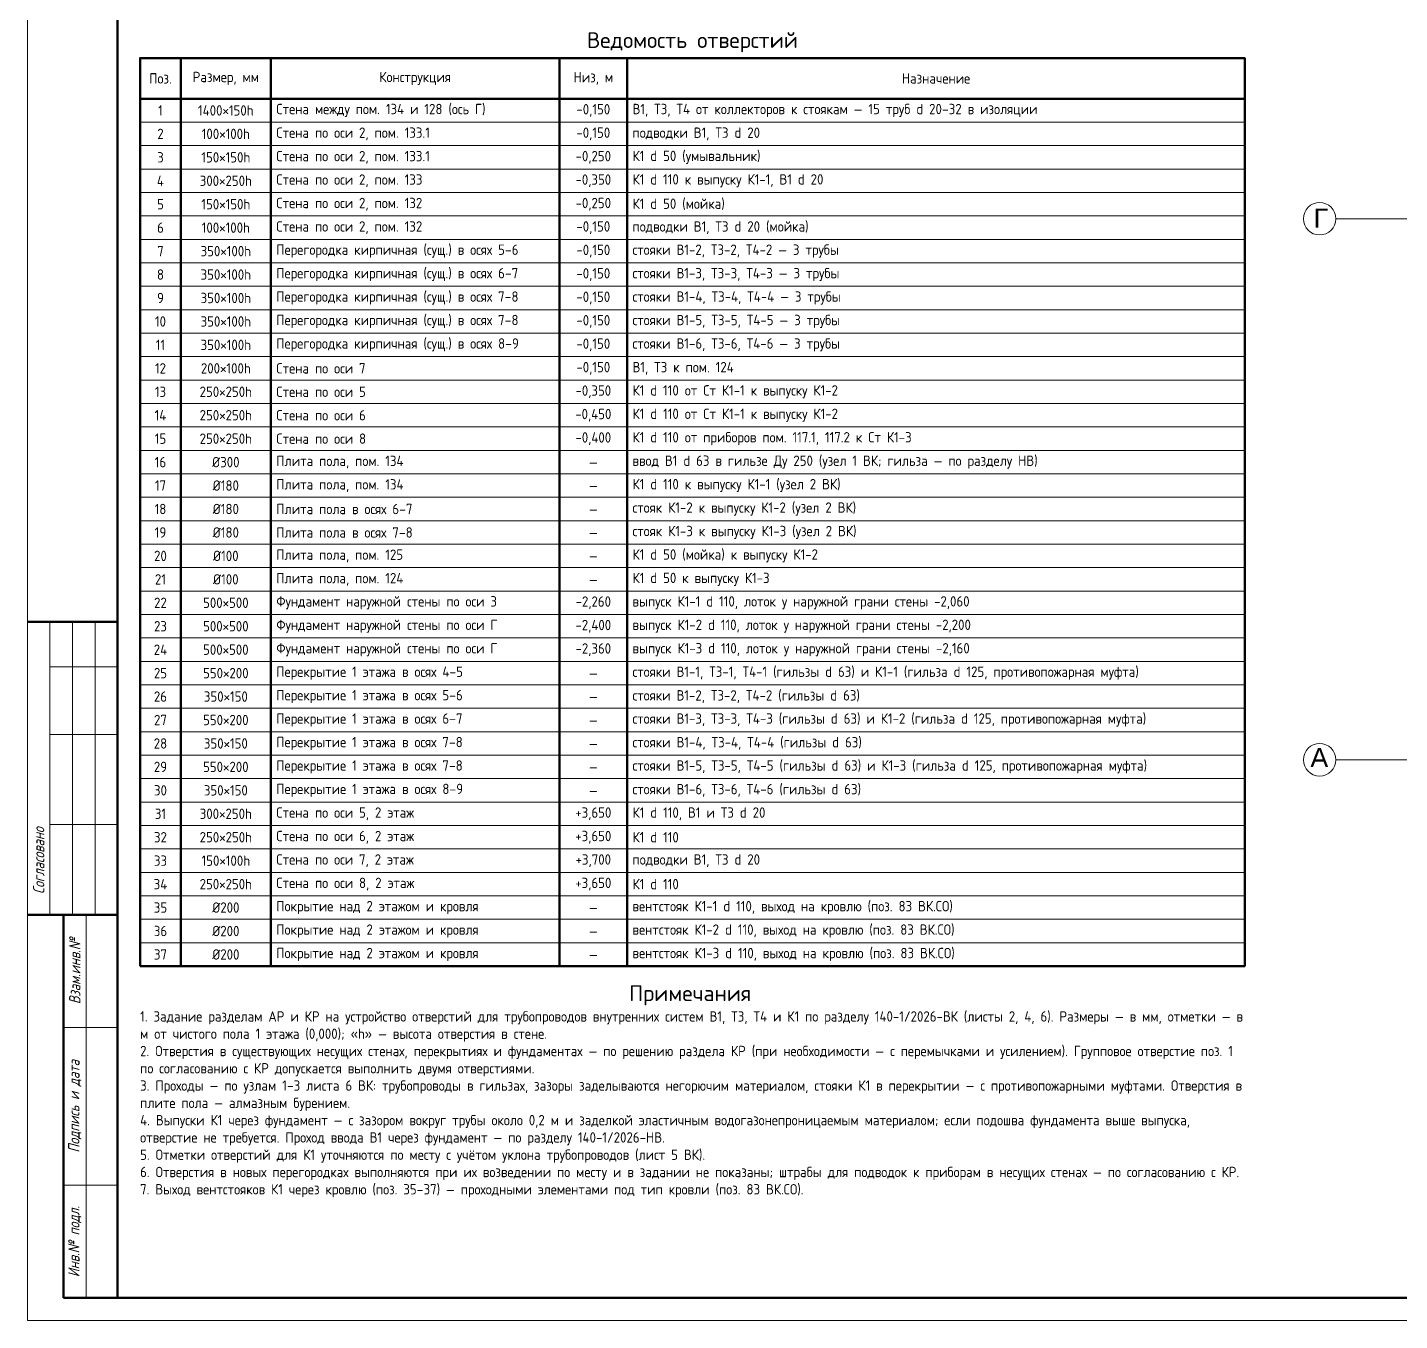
# Model space of a CAD drawing. Header units: millimetres. Extents: x -718 to 68664, y 3859 to 52864.
# Drawn here: x -718 to 24388, y 3859 to 27521 of the extents above; entities that cross this region are included whole.
import ezdxf
from ezdxf.enums import TextEntityAlignment as Align

# ---------------------------------------------------------------- set-up
doc = ezdxf.new("R2010")
doc.units = ezdxf.units.MM
doc.linetypes.add('ACAD_ISO04W100', pattern=[30, 24, -3, 0, -3])
for name, color, linetype, lineweight in [('Оси', 136, 'ACAD_ISO04W100', 9), ('Рамка', 7, 'Continuous', 50), ('Таблицы', 7, 'Continuous', 18), ('Текст', 28, 'Continuous', 25), ('Тонкие', 8, 'Continuous', 13)]:
    doc.layers.add(name, color=color, linetype=linetype, lineweight=lineweight)
doc.styles.add('GOST', font='isocpeur.ttf', dxfattribs={"width": 0.9})
doc.styles.add('GOST_I', font='isocpeur.ttf', dxfattribs={"width": 0.8})
doc.styles.get("Standard").update_dxf_attribs({"font": 'arial.ttf'})

msp = doc.modelspace()

# ---------------------------------------------------------------- linework, layer by layer
at = {"layer": 'Оси', "ltscale": 0.3}
for p, q in [((23223, 24020), (55343, 24020)), ((23223, 14120), (55343, 14120))]:
    msp.add_line(p, q, dxfattribs=at)
at = {"layer": 'Оси', "linetype": 'Continuous'}
for p, q in [((23223, 24020), (23723, 24020)), ((23223, 14120), (23723, 14120))]:
    msp.add_line(p, q, dxfattribs=at)
for centre in [(22926, 24020), (22926, 14120)]:
    msp.add_circle(centre, 297, dxfattribs=at)
at = {"layer": 'Рамка', "lineweight": 50}
msp.add_lwpolyline([(932, 4272), (68252, 4272), (68252, 52452), (932, 52452)], close=True, dxfattribs=at)
at = {"layer": 'Таблицы', "lineweight": 50}
for p, q in [((2087, 26959), (2087, 10344)), ((3737, 26959), (3737, 10344)), ((9017, 26959), (9017, 10344)), ((10254, 26959), (10254, 10344)), ((1344, 26216), (21557, 26216)), ((-718, 16646), (932, 16646)), ((-718, 11284), (932, 11284)), ((-58, 4272), (-58, 11284)), ((-58, 4272), (932, 4272))]:
    msp.add_line(p, q, dxfattribs=at)
at = {"layer": 'Таблицы', "lineweight": 18}
for p, q in [((1344, 25788), (21557, 25788)), ((1344, 25359), (21557, 25359)), ((1344, 24930), (21557, 24930)), ((1344, 24501), (21557, 24501)), ((1344, 24072), (21557, 24072)), ((1344, 23643), (21557, 23643)), ((1344, 23214), (21557, 23214)), ((1344, 22785), (21557, 22785)), ((1344, 22356), (21557, 22356)), ((1344, 21927), (21557, 21927)), ((1344, 21498), (21557, 21498)), ((1344, 21069), (21557, 21069)), ((1344, 20640), (21557, 20640)), ((1344, 20211), (21557, 20211)), ((1344, 19782), (21557, 19782)), ((1344, 19353), (21557, 19353)), ((1344, 18924), (21557, 18924)), ((1344, 18495), (21557, 18495)), ((1344, 18066), (21557, 18066)), ((1344, 17637), (21557, 17637)), ((1344, 17208), (21557, 17208)), ((1344, 16779), (21557, 16779)), ((1344, 16350), (21557, 16350)), ((1344, 15921), (21557, 15921)), ((1344, 15492), (21557, 15492)), ((1344, 15063), (21557, 15063)), ((1344, 14634), (21557, 14634)), ((1344, 14205), (21557, 14205)), ((1344, 13776), (21557, 13776)), ((1344, 13347), (21557, 13347)), ((1344, 12918), (21557, 12918)), ((1344, 12489), (21557, 12489)), ((1344, 12060), (21557, 12060)), ((1344, 11631), (21557, 11631)), ((1344, 11202), (21557, 11202)), ((1344, 10773), (21557, 10773)), ((1344, 10344), (21557, 10344))]:
    msp.add_line(p, q, dxfattribs=at)
at = {"layer": 'Таблицы'}
for p, q in [((-306, 11284), (-306, 16646)), ((107, 11284), (107, 16646)), ((520, 11284), (520, 16646)), ((-306, 15822), (932, 15822)), ((-306, 14584), (932, 14584)), ((-306, 12934), (932, 12934)), ((354, 4272), (354, 11284)), ((-58, 9222), (932, 9222)), ((-58, 6334), (932, 6334))]:
    msp.add_line(p, q, dxfattribs=at)
at = {"layer": 'Таблицы', "lineweight": 50}
msp.add_lwpolyline([(1344, 10344), (21557, 10344), (21557, 26959), (1344, 26959)], close=True, dxfattribs=at)
at = {"layer": 'Тонкие'}
msp.add_lwpolyline([(-718, 3859), (68664, 3859), (68664, 52864), (-718, 52864)], close=True, dxfattribs=at)

# ---------------------------------------------------------------- texts
at = {"layer": 'Оси', "char_height": 350, "width": 284.81, "attachment_point": 1}
for s, insert in [('{\\fArial|b0|i0|c204|p34;Г}', (22815, 24204)), ('{\\fArial|b0|i0|c204|p34;А}', (22757, 14336))]:
    msp.add_mtext(s, dxfattribs=dict(at, insert=insert))
at = {"layer": 'Текст', "style": 'GOST'}
for s, height, p in [('Ведомость отверстий', 288.75, (11451, 27289)), ('Примечания', 288.8, (11410, 9849))]:
    msp.add_text(s, height=height, dxfattribs=at).set_placement(p, align=Align.MIDDLE_CENTER)
for s, insert, char_height, width, attachment_point in [('Поз.', (1716, 26588), 189.7, 577.5, 5), ('Размер, мм', (2912, 26588), 189.7, 1485, 5), ('Конструкция', (6377, 26588), 189.75, 5115, 5), ('Низ, м', (9636, 26588), 189.7, 1072.5, 5), ('Назначение', (15906, 26588), 189.7, 11137.5, 5), ('Стена между пом. 134 и 128 (ось Г)', (3836, 26002), 189.75, 5082, 4), ('-0,150', (9636, 26002), 189.7, 1072.5, 5), ('В1, Т3, Т4 от коллекторов к стоякам — 15 труб d 20–32 в изоляции', (10353, 26002), 189.75, 11104.5, 4), ('1', (1716, 26002), 190, 577.5, 5), ('1400×150h', (2912, 26002), 189.7, 1485, 5), ('2', (1716, 25573), 190, 577.5, 5), ('100×100h', (2912, 25573), 189.7, 1485, 5), ('Стена по оси 2, пом. 133.1', (3836, 25573), 189.75, 5082, 4), ('-0,150', (9636, 25573), 189.7, 1072.5, 5), ('подводки В1, Т3 d 20', (10353, 25573), 189.75, 11104.5, 4), ('3', (1716, 25144), 190, 577.5, 5), ('150×150h', (2912, 25144), 189.7, 1485, 5), ('Стена по оси 2, пом. 133.1', (3836, 25144), 189.75, 5082, 4), ('-0,250', (9636, 25144), 189.7, 1072.5, 5), ('К1 d 50 (умывальник)', (10353, 25144), 189.75, 11104.5, 4), ('4', (1716, 24715), 190, 577.5, 5), ('300×250h', (2912, 24715), 189.7, 1485, 5), ('Стена по оси 2, пом. 133', (3836, 24715), 189.75, 5082, 4), ('-0,350', (9636, 24715), 189.7, 1072.5, 5), ('К1 d 110 к выпуску К1-1, В1 d 20', (10353, 24715), 189.75, 11104.5, 4), ('5', (1716, 24286), 190, 577.5, 5), ('150×150h', (2912, 24286), 189.7, 1485, 5), ('Стена по оси 2, пом. 132', (3836, 24286), 189.75, 5082, 4), ('-0,250', (9636, 24286), 189.7, 1072.5, 5), ('К1 d 50 (мойка)', (10353, 24286), 189.75, 11104.5, 4), ('6', (1716, 23857), 190, 577.5, 5), ('100×100h', (2912, 23857), 189.7, 1485, 5), ('Стена по оси 2, пом. 132', (3836, 23857), 189.75, 5082, 4), ('-0,150', (9636, 23857), 189.7, 1072.5, 5), ('подводки В1, Т3 d 20 (мойка)', (10353, 23857), 189.75, 11104.5, 4), ('7', (1716, 23428), 190, 577.5, 5), ('350×100h', (2912, 23428), 189.7, 1485, 5), ('Перегородка кирпичная (сущ.) в осях 5–6', (3836, 23428), 189.75, 5082, 4), ('-0,150', (9636, 23428), 189.7, 1072.5, 5), ('стояки В1-2, Т3-2, Т4-2 — 3 трубы', (10353, 23428), 189.75, 11104.5, 4), ('Перегородка кирпичная (сущ.) в осях 6–7', (3836, 22999), 189.75, 5082, 4), ('-0,150', (9636, 22999), 189.7, 1072.5, 5), ('стояки В1-3, Т3-3, Т4-3 — 3 трубы', (10353, 22999), 189.75, 11104.5, 4), ('8', (1716, 22999), 190, 577.5, 5), ('350×100h', (2912, 22999), 189.7, 1485, 5), ('9', (1716, 22570), 190, 577.5, 5), ('350×100h', (2912, 22570), 189.7, 1485, 5), ('Перегородка кирпичная (сущ.) в осях 7–8', (3836, 22570), 189.75, 5082, 4), ('-0,150', (9636, 22570), 189.7, 1072.5, 5), ('стояки В1-4, Т3-4, Т4-4 — 3 трубы', (10353, 22570), 189.75, 11104.5, 4), ('10', (1716, 22141), 189.7, 577.5, 5), ('350×100h', (2912, 22141), 189.7, 1485, 5), ('Перегородка кирпичная (сущ.) в осях 7–8', (3836, 22141), 189.75, 5082, 4), ('-0,150', (9636, 22141), 189.7, 1072.5, 5), ('стояки В1-5, Т3-5, Т4-5 — 3 трубы', (10353, 22141), 189.75, 11104.5, 4), ('Перегородка кирпичная (сущ.) в осях 8–9', (3836, 21712), 189.75, 5082, 4), ('11', (1716, 21712), 189.7, 577.5, 5), ('350×100h', (2912, 21712), 189.7, 1485, 5), ('-0,150', (9636, 21712), 189.7, 1072.5, 5), ('стояки В1-6, Т3-6, Т4-6 — 3 трубы', (10353, 21712), 189.75, 11104.5, 4), ('12', (1716, 21283), 189.7, 577.5, 5), ('200×100h', (2912, 21283), 189.7, 1485, 5), ('Стена по оси 7', (3836, 21283), 189.75, 5082, 4), ('-0,150', (9636, 21283), 189.7, 1072.5, 5), ('В1, Т3 к пом. 124', (10353, 21283), 189.75, 11104.5, 4), ('13', (1716, 20854), 189.7, 577.5, 5), ('250×250h', (2912, 20854), 189.7, 1485, 5), ('Стена по оси 5', (3836, 20854), 189.75, 5082, 4), ('-0,350', (9636, 20854), 189.7, 1072.5, 5), ('К1 d 110 от Ст К1-1 к выпуску К1-2', (10353, 20854), 189.75, 11104.5, 4), ('14', (1716, 20425), 189.7, 577.5, 5), ('250×250h', (2912, 20425), 189.7, 1485, 5), ('Стена по оси 6', (3836, 20425), 189.75, 5082, 4), ('-0,450', (9636, 20425), 189.7, 1072.5, 5), ('К1 d 110 от Ст К1-1 к выпуску К1-2', (10353, 20425), 189.75, 11104.5, 4), ('15', (1716, 19996), 189.7, 577.5, 5), ('250×250h', (2912, 19996), 189.7, 1485, 5), ('Стена по оси 8', (3836, 19996), 189.75, 5082, 4), ('-0,400', (9636, 19996), 189.7, 1072.5, 5), ('К1 d 110 от приборов пом. 117.1, 117.2 к Ст К1-3', (10353, 19996), 189.75, 11104.5, 4), ('16', (1716, 19567), 189.7, 577.5, 5), ('Ø300', (2912, 19567), 189.7, 1485, 5), ('Плита пола, пом. 134', (3836, 19567), 189.75, 5082, 4), ('ввод В1 d 63 в гильзе Ду 250 (узел 1 ВК; гильза — по разделу НВ)', (10353, 19567), 189.75, 11104.5, 4), ('—', (9636, 19567), 190, 1072.5, 5), ('17', (1716, 19138), 189.7, 577.5, 5), ('Ø180', (2912, 19138), 189.7, 1485, 5), ('Плита пола, пом. 134', (3836, 19138), 189.75, 5082, 4), ('—', (9636, 19138), 190, 1072.5, 5), ('К1 d 110 к выпуску К1-1 (узел 2 ВК)', (10353, 19138), 189.75, 11104.5, 4), ('стояк К1-2 к выпуску К1-2 (узел 2 ВК)', (10353, 18709), 189.75, 11104.5, 4), ('18', (1716, 18709), 189.7, 577.5, 5), ('Ø180', (2912, 18709), 189.7, 1485, 5), ('Плита пола в осях 6–7', (3836, 18709), 189.75, 5082, 4), ('—', (9636, 18709), 190, 1072.5, 5), ('19', (1716, 18280), 189.7, 577.5, 5), ('Ø180', (2912, 18280), 189.7, 1485, 5), ('Плита пола в осях 7–8', (3836, 18280), 189.75, 5082, 4), ('стояк К1-3 к выпуску К1-3 (узел 2 ВК)', (10353, 18280), 189.75, 11104.5, 4), ('—', (9636, 18280), 190, 1072.5, 5), ('20', (1716, 17851), 189.7, 577.5, 5), ('Ø100', (2912, 17851), 189.7, 1485, 5), ('Плита пола, пом. 125', (3836, 17851), 189.75, 5082, 4), ('—', (9636, 17851), 190, 1072.5, 5), ('К1 d 50 (мойка) к выпуску К1-2', (10353, 17851), 189.75, 11104.5, 4), ('21', (1716, 17422), 189.7, 577.5, 5), ('Ø100', (2912, 17422), 189.7, 1485, 5), ('Плита пола, пом. 124', (3836, 17422), 189.75, 5082, 4), ('—', (9636, 17422), 190, 1072.5, 5), ('К1 d 50 к выпуску К1-3', (10353, 17422), 189.75, 11104.5, 4), ('22', (1716, 16993), 189.7, 577.5, 5), ('500×500', (2912, 16993), 189.7, 1485, 5), ('Фундамент наружной стены по оси 3', (3836, 16993), 189.75, 5082, 4), ('-2,260', (9636, 16993), 189.7, 1072.5, 5), ('выпуск К1-1 d 110, лоток у наружной грани стены -2,060', (10353, 16993), 189.75, 11104.5, 4), ('23', (1716, 16564), 189.7, 577.5, 5), ('500×500', (2912, 16564), 189.7, 1485, 5), ('Фундамент наружной стены по оси Г', (3836, 16564), 189.75, 5082, 4), ('-2,400', (9636, 16564), 189.7, 1072.5, 5), ('выпуск К1-2 d 110, лоток у наружной грани стены -2,200', (10353, 16564), 189.75, 11104.5, 4), ('24', (1716, 16135), 189.7, 577.5, 5), ('500×500', (2912, 16135), 189.7, 1485, 5), ('Фундамент наружной стены по оси Г', (3836, 16135), 189.75, 5082, 4), ('-2,360', (9636, 16135), 189.7, 1072.5, 5), ('выпуск К1-3 d 110, лоток у наружной грани стены -2,160', (10353, 16135), 189.75, 11104.5, 4), ('Перекрытие 1 этажа в осях 4–5', (3836, 15706), 189.75, 5082, 4), ('стояки В1-1, Т3-1, Т4-1 (гильзы d 63) и К1-1 (гильза d 125, противопожарная муфта)', (10353, 15706), 189.75, 11104.5, 4), ('25', (1716, 15706), 189.7, 577.5, 5), ('550×200', (2912, 15706), 189.7, 1485, 5), ('—', (9636, 15706), 190, 1072.5, 5), ('26', (1716, 15277), 189.7, 577.5, 5), ('350×150', (2912, 15277), 189.7, 1485, 5), ('Перекрытие 1 этажа в осях 5–6', (3836, 15277), 189.75, 5082, 4), ('стояки В1-2, Т3-2, Т4-2 (гильзы d 63)', (10353, 15277), 189.75, 11104.5, 4), ('—', (9636, 15277), 190, 1072.5, 5), ('27', (1716, 14848), 189.7, 577.5, 5), ('550×200', (2912, 14848), 189.7, 1485, 5), ('Перекрытие 1 этажа в осях 6–7', (3836, 14848), 189.75, 5082, 4), ('—', (9636, 14848), 190, 1072.5, 5), ('стояки В1-3, Т3-3, Т4-3 (гильзы d 63) и К1-2 (гильза d 125, противопожарная муфта)', (10353, 14848), 189.75, 11104.5, 4), ('28', (1716, 14419), 189.7, 577.5, 5), ('350×150', (2912, 14419), 189.7, 1485, 5), ('Перекрытие 1 этажа в осях 7–8', (3836, 14419), 189.75, 5082, 4), ('—', (9636, 14419), 190, 1072.5, 5), ('стояки В1-4, Т3-4, Т4-4 (гильзы d 63)', (10353, 14419), 189.75, 11104.5, 4), ('29', (1716, 13990), 189.7, 577.5, 5), ('550×200', (2912, 13990), 189.7, 1485, 5), ('Перекрытие 1 этажа в осях 7–8', (3836, 13990), 189.75, 5082, 4), ('стояки В1-5, Т3-5, Т4-5 (гильзы d 63) и К1-3 (гильза d 125, противопожарная муфта)', (10353, 13990), 189.75, 11104.5, 4), ('—', (9636, 13990), 190, 1072.5, 5), ('30', (1716, 13561), 189.7, 577.5, 5), ('350×150', (2912, 13561), 189.7, 1485, 5), ('Перекрытие 1 этажа в осях 8–9', (3836, 13561), 189.75, 5082, 4), ('стояки В1-6, Т3-6, Т4-6 (гильзы d 63)', (10353, 13561), 189.75, 11104.5, 4), ('—', (9636, 13561), 190, 1072.5, 5), ('31', (1716, 13132), 189.7, 577.5, 5), ('300×250h', (2912, 13132), 189.7, 1485, 5), ('Стена по оси 5, 2 этаж', (3836, 13132), 189.75, 5082, 4), ('+3,650', (9636, 13132), 189.7, 1072.5, 5), ('К1 d 110, В1 и Т3 d 20', (10353, 13132), 189.75, 11104.5, 4), ('Стена по оси 6, 2 этаж', (3836, 12703), 189.75, 5082, 4), ('+3,650', (9636, 12703), 189.7, 1072.5, 5), ('32', (1716, 12703), 189.7, 577.5, 5), ('250×250h', (2912, 12703), 189.7, 1485, 5), ('К1 d 110', (10353, 12703), 189.7, 11104.5, 4), ('33', (1716, 12274), 189.7, 577.5, 5), ('150×100h', (2912, 12274), 189.7, 1485, 5), ('Стена по оси 7, 2 этаж', (3836, 12274), 189.75, 5082, 4), ('+3,700', (9636, 12274), 189.7, 1072.5, 5), ('подводки В1, Т3 d 20', (10353, 12274), 189.75, 11104.5, 4), ('34', (1716, 11845), 189.7, 577.5, 5), ('250×250h', (2912, 11845), 189.7, 1485, 5), ('Стена по оси 8, 2 этаж', (3836, 11845), 189.75, 5082, 4), ('+3,650', (9636, 11845), 189.7, 1072.5, 5), ('К1 d 110', (10353, 11845), 189.7, 11104.5, 4), ('вентстояк К1-1 d 110, выход на кровлю (поз. 83 ВК.СО)', (10353, 11416), 189.75, 11104.5, 4), ('35', (1716, 11416), 189.7, 577.5, 5), ('Ø200', (2912, 11416), 189.7, 1485, 5), ('Покрытие над 2 этажом и кровля', (3836, 11416), 189.75, 5082, 4), ('—', (9636, 11416), 190, 1072.5, 5), ('36', (1716, 10987), 189.7, 577.5, 5), ('Ø200', (2912, 10987), 189.7, 1485, 5), ('Покрытие над 2 этажом и кровля', (3836, 10987), 189.75, 5082, 4), ('вентстояк К1-2 d 110, выход на кровлю (поз. 83 ВК.СО)', (10353, 10987), 189.75, 11104.5, 4), ('—', (9636, 10987), 190, 1072.5, 5), ('37', (1716, 10558), 189.7, 577.5, 5), ('Ø200', (2912, 10558), 189.7, 1485, 5), ('Покрытие над 2 этажом и кровля', (3836, 10558), 189.75, 5082, 4), ('—', (9636, 10558), 190, 1072.5, 5), ('вентстояк К1-3 d 110, выход на кровлю (поз. 83 ВК.СО)', (10353, 10558), 189.75, 11104.5, 4), ('1. Задание разделам АР и КР на устройство отверстий для трубопроводов внутренних систем В1, Т3, Т4 и К1 по разделу 140-1/2026-ВК (листы 2, 4, 6). Размеры — в мм, отметки — в м от чистого пола 1 этажа (0,000); «h» — высота отверстия в стене.\\P2. Отверстия в существующих несущих стенах, перекрытиях и фундаментах — по решению раздела КР (при необходимости — с перемычками и усилением). Групповое отверстие поз. 1 по согласованию с КР допускается выполнить двумя отверстиями.\\P3. Проходы — по узлам 1–3 листа 6 ВК: трубопроводы в гильзах, зазоры заделываются негорючим материалом, стояки К1 в перекрытии — с противопожарными муфтами. Отверстия в плите пола — алмазным бурением.\\P4. Выпуски К1 через фундамент — с зазором вокруг трубы около 0,2 м и заделкой эластичным водогазонепроницаемым материалом; если подошва фундамента выше выпуска, отверстие не требуется. Проход ввода В1 через фундамент — по разделу 140-1/2026-НВ.\\P5. Отметки отверстий для К1 уточняются по месту с учётом уклона трубопроводов (лист 5 ВК).\\P6. Отверстия в новых перегородках выполняются при их возведении по месту и в задании не показаны; штрабы для подводок к приборам в несущих стенах — по согласованию с КР.\\P7. Выход вентстояков К1 через кровлю (поз. 35–37) — проходными элементами под тип кровли (поз. 83 ВК.СО).', (1344, 9519), 189.75, 20212.5, 1)]:
    msp.add_mtext(s, dxfattribs=dict(at, insert=insert, char_height=char_height, width=width, attachment_point=attachment_point))
at = {"layer": 'Текст', "char_height": 206.25, "attachment_point": 5, "rotation": 90, "style": 'GOST_I'}
for s, insert in [('{\\W0.8;\\Q15;Согласовано}', (-512, 12274)), ('{\\W0.8;\\Q15;Взам.инв.№}', (148, 10253)), ('{\\W0.8;\\Q15;Подпись и дата}', (148, 7778)), ('{\\W0.8;\\Q15;Инв.№ подл.}', (148, 5303))]:
    msp.add_mtext(s, dxfattribs=dict(at, insert=insert))

doc.saveas('drawing.dxf')
